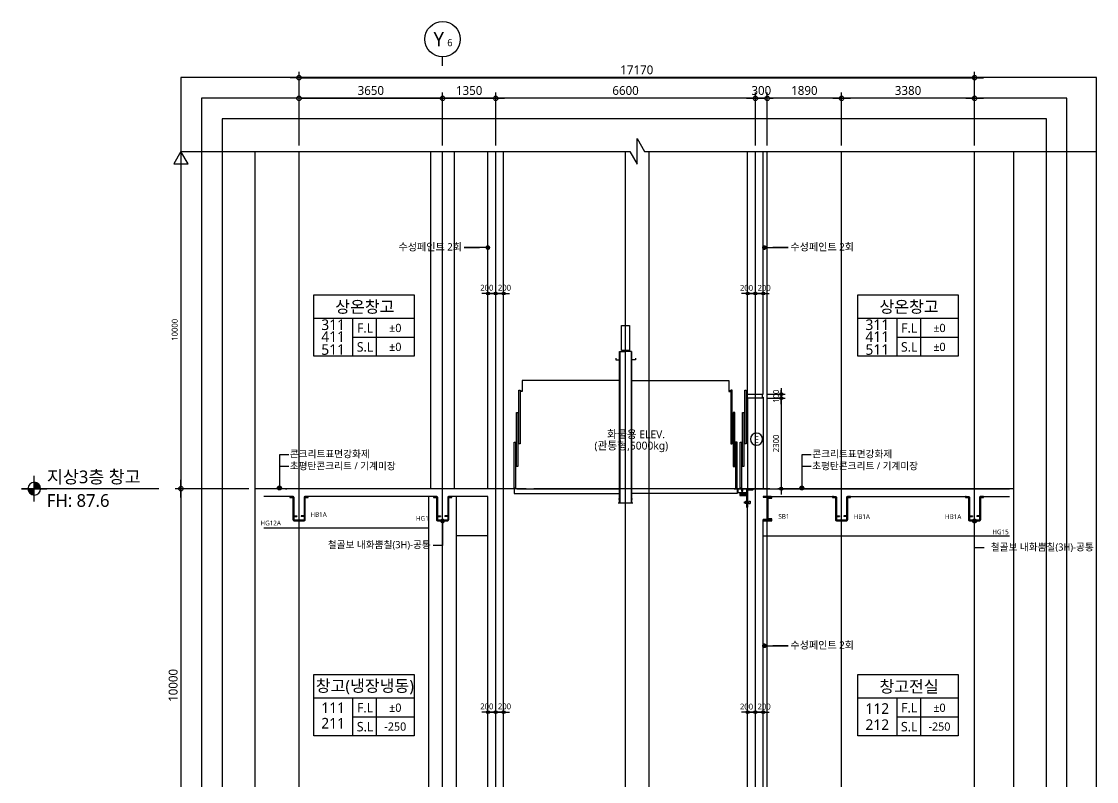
# Model space of a CAD drawing. Header units: millimetres. Extents: x -41190 to 206278, y 985 to 58902.
# Drawn here: x 135754 to 163078, y 39588 to 58902 of the extents above; entities that cross this region are included whole.
import ezdxf
from ezdxf.enums import TextEntityAlignment as Align

# ---------------------------------------------------------------- set-up
doc = ezdxf.new("R2010")
doc.units = ezdxf.units.MM
doc.header["$LTSCALE"] = 100
doc.header["$MEASUREMENT"] = 0
doc.header["$PDSIZE"] = -10
doc.linetypes.add('CEN', pattern=[62, 60, -1, 0, -1])
doc.layers.get('0').update_dxf_attribs({"linetype": 'CONTINUOUS'})
doc.layers.get('Defpoints').update_dxf_attribs({"color": 171, "linetype": 'CONTINUOUS'})
for name, color, linetype in [('4', 4, 'CONTINUOUS'), ('CEN(ST)', 1, 'CEN'), ('CON', 2, 'CONTINUOUS'), ('ELE-6', 8, 'CONTINUOUS'), ('ELE9', 9, 'CONTINUOUS'), ('FIN', 8, 'CONTINUOUS'), ('HF', 3, 'CONTINUOUS'), ('LED', 7, 'CONTINUOUS'), ('NDIM', 7, 'CONTINUOUS'), ('stair-hand', 252, 'CONTINUOUS'), ('STEEL', 5, 'CONTINUOUS'), ('SYM', 7, 'CONTINUOUS'), ('SYM(AXIS)', 7, 'CONTINUOUS'), ('TEXT(AXIS)', 2, 'CONTINUOUS'), ('TEXT(MIN)', 7, 'CONTINUOUS'), ('TEXT(NOTE小)', 1, 'CONTINUOUS'), ('TEXT(노트)', 7, 'CONTINUOUS'), ('TEXT(실명)', 3, 'CONTINUOUS'), ('TEXT-기입', 6, 'CONTINUOUS'), ('TITLE', 7, 'CONTINUOUS'), ('석재마감', 31, 'CONTINUOUS')]:
    doc.layers.add(name, color=color, linetype=linetype)
doc.styles.add('CGS', font='cgse', dxfattribs={"bigfont": 'cgs'})
doc.styles.add('나눔바른고딕', font='NanumBarunGothic.ttf')
doc.dimstyles.new('NDIM 1200', dxfattribs={"dimscale": 75, "dimtxt": 3, "dimasz": 1, "dimexe": 2, "dimexo": 2, "dimgap": 1, "dimtad": 1, "dimdec": 0, "dimdsep": 46, "dimtxsty": 'CGS', "dimblk": 'DOT0', "dimcen": 1, "dimdle": 8, "dimclrd": 256, "dimclre": 256, "dimclrt": 256, "dimadec": 0, "dimazin": 0, "dimtfac": 1, "dimtdec": 0, "dimtix": 1, "dimtmove": 2, "dimatfit": 3, "dimldrblk": 'DOT0', "dimfxl": 1, "dimtolj": 1, "dimtzin": 0, "dimlwd": -1, "dimlwe": -1, "dimarcsym": 0})

# ---------------------------------------------------------------- blocks, each defined once
blk = doc.blocks.new('A$C19853FC8')
at = {"layer": 'SYM'}
for p, q in [((1800, 0), (1800, 3600)), ((3600, 1800), (0, 1800))]:
    blk.add_line(p, q, dxfattribs=at)
blk.add_circle((1800, 1800), 900, dxfattribs=at)
for points in [[(900, 1800), (1800, 2700), (914, 1959), (1643, 2686)], [(914, 1959), (1643, 2686), (954, 2112), (1492, 2646)], [(954, 2112), (1492, 2646), (1025, 2260), (1346, 2576)], [(1025, 2260), (1346, 2576), (1109, 2378), (1222, 2491)], [(1800, 900), (2700, 1800), (1959, 914), (2686, 1643)], [(1959, 914), (2686, 1643), (2112, 954), (2646, 1492)], [(2112, 954), (2646, 1492), (2260, 1025), (2576, 1346)], [(2260, 1025), (2576, 1346), (2378, 1109), (2491, 1222)]]:
    blk.add_solid(points, dxfattribs=at)
at = {"layer": 'SYM', "linetype": 'Continuous'}
for points in [[(1800, 2700), (1800, 1800), (900, 1800)], [(2700, 1800), (1800, 900), (1800, 1800)]]:
    blk.add_solid(points, dxfattribs=at)
blk = doc.blocks.new('DOT0')
blk.add_line((-3, 0), (3, 0))
at = {"color": 6}
blk.add_circle((0, 0), 0.75, dxfattribs=at)
blk = doc.blocks.new('*D180')
at = {"layer": 'Defpoints', "color": 0, "ltscale": 0.4, "transparency": 16777216}
for p in [(141681, 47030), (139806, 37030), (141681, 37030)]:
    blk.add_point(p, dxfattribs=at)
at = {"layer": 'NDIM', "ltscale": 0.4, "transparency": 16777216}
for p, q in [((141531, 47030), (139656, 47030)), ((139806, 46955), (139806, 37105)), ((141531, 37030), (139656, 37030))]:
    blk.add_line(p, q, dxfattribs=at)
at = {"layer": 'NDIM', "ltscale": 0.4, "transparency": 16777216, "xscale": 75, "yscale": 75, "zscale": 75}
for p, rotation in [((139806, 47030), 90), ((139806, 37030), 270)]:
    blk.add_blockref('DOT0', p, dxfattribs=dict(at, rotation=rotation))
at = {"layer": 'NDIM', "ltscale": 0.4, "transparency": 16777216, "insert": (139609, 42030), "char_height": 225, "attachment_point": 5, "rotation": 90, "style": '나눔바른고딕'}
blk.add_mtext('\\A1;10000', dxfattribs=at)
blk = doc.blocks.new('*U14')
at = {"layer": 'Defpoints'}
blk.add_point((0, 0), dxfattribs=at)
at = {"layer": 'HF'}
for p, q in [((-209, 0), (-147, 0)), ((-209, 0), (-209, -6)), ((209, 0), (147, 0)), ((209, 0), (209, -6)), ((-209, -6), (-147, -6)), ((-135, -18), (-135, -482)), ((-129, -18), (-129, -482)), ((129, -18), (129, -482)), ((135, -18), (135, -482)), ((209, -6), (147, -6)), ((-135, -518), (-135, -582)), ((-129, -518), (-129, -582)), ((-117, -494), (-55, -494)), ((-117, -500), (-55, -500)), ((-117, -506), (-55, -506)), ((-55, -494), (-55, -500)), ((-55, -500), (-55, -506)), ((117, -494), (55, -494)), ((55, -494), (55, -500)), ((117, -500), (55, -500)), ((55, -500), (55, -506)), ((117, -506), (55, -506)), ((129, -518), (129, -582)), ((135, -518), (135, -582)), ((-117, -594), (117, -594)), ((-117, -600), (117, -600))]:
    blk.add_line(p, q, dxfattribs=at)
for centre, radius, start, end in [((-147, -18), 18, 360, 450), ((147, -18), 18, 90, 180), ((-147, -18), 12, 0, 90), ((147, -18), 12, 90, 180), ((-117, -482), 18, 180, 270), ((-117, -518), 18, 90, 180), ((-117, -482), 12, 180, 270), ((-117, -518), 12, 90, 180), ((117, -482), 12, 270, 360), ((117, -482), 18, 270, 360), ((117, -518), 18, 0, 90), ((117, -518), 12, 0, 90), ((-117, -582), 18, 180, 270), ((-117, -582), 12, 180, 270), ((117, -582), 12, 270, 360), ((117, -582), 18, 270, 360)]:
    blk.add_arc(centre, radius, start, end, dxfattribs=at)
blk = doc.blocks.new('A$C51E23882')
at = {"layer": 'TITLE'}
blk.add_lwpolyline([(8500, 0), (0, 0), (0, 5200), (8500, 5200)], close=True, dxfattribs=at)
for points in [[(8500, 3200), (0, 3200)], [(3300, 3200), (3300, 0)], [(5300, 3200), (5300, 0)], [(3300, 1600), (8500, 1600)]]:
    blk.add_lwpolyline(points, dxfattribs=at)
at = {"layer": 'TITLE', "style": '나눔바른고딕'}
for s, p in [('F.L', (4352, 2378)), ('S.L', (4352, 778))]:
    blk.add_text(s, height=800, dxfattribs=at).set_placement(p, align=Align.MIDDLE)
blk = doc.blocks.new('FG')
at = {"layer": '4'}
for p, q in [((514320, -225109), (514320, -225089)), ((514320, -225089), (514339, -225089)), ((514347, -225109), (514320, -225109)), ((514461, -225100), (514330, -225100)), ((514330, -225100), (514330, -225104)), ((514330, -225104), (514347, -225104)), ((514339, -225089), (514341, -225093)), ((514341, -225093), (514350, -225093)), ((514347, -225104), (514347, -225109)), ((514350, -225093), (514351, -225089)), ((514351, -225089), (514359, -225089)), ((514359, -225089), (514361, -225093)), ((514361, -225093), (514370, -225093)), ((514370, -225093), (514371, -225089)), ((514371, -225089), (514379, -225089)), ((514379, -225089), (514381, -225093)), ((514381, -225093), (514390, -225093)), ((514390, -225093), (514391, -225089)), ((514391, -225089), (514400, -225089)), ((514400, -225089), (514402, -225093)), ((514402, -225093), (514410, -225093)), ((514410, -225093), (514412, -225089)), ((514412, -225089), (514421, -225089)), ((514421, -225089), (514423, -225093)), ((514423, -225093), (514432, -225093)), ((514432, -225093), (514434, -225089)), ((514434, -225089), (514441, -225089)), ((514441, -225089), (514443, -225093)), ((514443, -225093), (514451, -225093)), ((514449, -225109), (514449, -225104)), ((514449, -225104), (514461, -225104)), ((514470, -225109), (514449, -225109)), ((514451, -225093), (514453, -225089)), ((514453, -225089), (514470, -225089)), ((514461, -225104), (514461, -225100)), ((514470, -225089), (514470, -225109))]:
    blk.add_line(p, q, dxfattribs=at)
blk = doc.blocks.new('*D206')
at = {"layer": 'Defpoints', "color": 0, "ltscale": 0.4, "transparency": 16777216}
for p in [(154608, 49330), (154613, 47030), (155065, 47030)]:
    blk.add_point(p, dxfattribs=at)
at = {"layer": 'NDIM', "ltscale": 0.4, "transparency": 16777216}
for p, q in [((154708, 49330), (155165, 49330)), ((155065, 49280), (155065, 47080)), ((154713, 47030), (155165, 47030))]:
    blk.add_line(p, q, dxfattribs=at)
at = {"layer": 'NDIM', "ltscale": 0.4, "transparency": 16777216, "xscale": 50, "yscale": 50, "zscale": 50}
for p, rotation in [((155065, 49330), 90), ((155065, 47030), 270)]:
    blk.add_blockref('DOT0', p, dxfattribs=dict(at, rotation=rotation))
at = {"layer": 'NDIM', "ltscale": 0.4, "transparency": 16777216, "insert": (154933, 48180), "char_height": 150, "attachment_point": 5, "rotation": 90, "style": '나눔바른고딕'}
blk.add_mtext('\\A1;2300', dxfattribs=at)
blk = doc.blocks.new('*D207')
at = {"layer": 'Defpoints', "color": 0, "ltscale": 0.4, "transparency": 16777216}
for p in [(154608, 49330), (154609, 49430), (155065, 49430)]:
    blk.add_point(p, dxfattribs=at)
at = {"layer": 'NDIM', "ltscale": 0.4, "transparency": 16777216}
for p, q in [((155065, 49480), (155065, 49530)), ((154708, 49330), (155165, 49330)), ((154709, 49430), (155165, 49430)), ((155065, 49330), (155065, 49430)), ((155065, 49280), (155065, 49230))]:
    blk.add_line(p, q, dxfattribs=at)
at = {"layer": 'NDIM', "ltscale": 0.4, "transparency": 16777216, "xscale": 50, "yscale": 50, "zscale": 50}
for p, rotation in [((155065, 49430), 270), ((155065, 49330), 90)]:
    blk.add_blockref('DOT0', p, dxfattribs=dict(at, rotation=rotation))
at = {"layer": 'NDIM', "ltscale": 0.4, "transparency": 16777216, "insert": (154934, 49380), "char_height": 150, "attachment_point": 5, "rotation": 90, "style": '나눔바른고딕'}
blk.add_mtext('\\A1;100', dxfattribs=at)
blk = doc.blocks.new('*D198')
at = {"layer": 'Defpoints', "color": 0, "ltscale": 0.4, "transparency": 16777216}
for p in [(147608, 41350), (147608, 41009), (147808, 41009)]:
    blk.add_point(p, dxfattribs=at)
at = {"layer": 'NDIM', "ltscale": 0.4, "transparency": 16777216}
for p, q in [((147608, 41109), (147608, 41450)), ((147758, 41350), (147658, 41350)), ((147808, 41109), (147808, 41450))]:
    blk.add_line(p, q, dxfattribs=at)
at = {"layer": 'NDIM', "ltscale": 0.4, "transparency": 16777216, "xscale": 50, "yscale": 50, "zscale": 50, "rotation": 180}
blk.add_blockref('DOT0', (147608, 41350), dxfattribs=at)
at = {"layer": 'NDIM', "ltscale": 0.4, "transparency": 16777216, "xscale": 50, "yscale": 50, "zscale": 50}
blk.add_blockref('DOT0', (147808, 41350), dxfattribs=at)
at = {"layer": 'NDIM', "ltscale": 0.4, "transparency": 16777216, "insert": (147582, 41495), "char_height": 150, "attachment_point": 5, "style": '나눔바른고딕'}
blk.add_mtext('\\A1;200', dxfattribs=at)
blk = doc.blocks.new('*D199')
at = {"layer": 'Defpoints', "color": 0, "ltscale": 0.4, "transparency": 16777216}
for p in [(148008, 41350), (147808, 41009), (148008, 41009)]:
    blk.add_point(p, dxfattribs=at)
at = {"layer": 'NDIM', "ltscale": 0.4, "transparency": 16777216}
for p, q in [((147808, 41109), (147808, 41450)), ((147858, 41350), (147958, 41350)), ((148008, 41109), (148008, 41450))]:
    blk.add_line(p, q, dxfattribs=at)
at = {"layer": 'NDIM', "ltscale": 0.4, "transparency": 16777216, "xscale": 50, "yscale": 50, "zscale": 50, "rotation": 180}
blk.add_blockref('DOT0', (147808, 41350), dxfattribs=at)
at = {"layer": 'NDIM', "ltscale": 0.4, "transparency": 16777216, "xscale": 50, "yscale": 50, "zscale": 50}
blk.add_blockref('DOT0', (148008, 41350), dxfattribs=at)
at = {"layer": 'NDIM', "ltscale": 0.4, "transparency": 16777216, "insert": (148030, 41495), "char_height": 150, "attachment_point": 5, "style": '나눔바른고딕'}
blk.add_mtext('\\A1;200', dxfattribs=at)
blk = doc.blocks.new('*D200')
at = {"layer": 'Defpoints', "color": 0, "ltscale": 0.4, "transparency": 16777216}
for p in [(154208, 41350), (154208, 41009), (154408, 41009)]:
    blk.add_point(p, dxfattribs=at)
at = {"layer": 'NDIM', "ltscale": 0.4, "transparency": 16777216}
for p, q in [((154208, 41109), (154208, 41450)), ((154358, 41350), (154258, 41350)), ((154408, 41109), (154408, 41450))]:
    blk.add_line(p, q, dxfattribs=at)
at = {"layer": 'NDIM', "ltscale": 0.4, "transparency": 16777216, "xscale": 50, "yscale": 50, "zscale": 50, "rotation": 180}
blk.add_blockref('DOT0', (154208, 41350), dxfattribs=at)
at = {"layer": 'NDIM', "ltscale": 0.4, "transparency": 16777216, "xscale": 50, "yscale": 50, "zscale": 50}
blk.add_blockref('DOT0', (154408, 41350), dxfattribs=at)
at = {"layer": 'NDIM', "ltscale": 0.4, "transparency": 16777216, "insert": (154182, 41492), "char_height": 150, "attachment_point": 5, "style": '나눔바른고딕'}
blk.add_mtext('\\A1;200', dxfattribs=at)
blk = doc.blocks.new('*D201')
at = {"layer": 'Defpoints', "color": 0, "ltscale": 0.4, "transparency": 16777216}
for p in [(154608, 41350), (154408, 41009), (154608, 41009)]:
    blk.add_point(p, dxfattribs=at)
at = {"layer": 'NDIM', "ltscale": 0.4, "transparency": 16777216}
for p, q in [((154408, 41109), (154408, 41450)), ((154458, 41350), (154558, 41350)), ((154608, 41109), (154608, 41450))]:
    blk.add_line(p, q, dxfattribs=at)
at = {"layer": 'NDIM', "ltscale": 0.4, "transparency": 16777216, "xscale": 50, "yscale": 50, "zscale": 50, "rotation": 180}
blk.add_blockref('DOT0', (154408, 41350), dxfattribs=at)
at = {"layer": 'NDIM', "ltscale": 0.4, "transparency": 16777216, "xscale": 50, "yscale": 50, "zscale": 50}
blk.add_blockref('DOT0', (154608, 41350), dxfattribs=at)
at = {"layer": 'NDIM', "ltscale": 0.4, "transparency": 16777216, "insert": (154630, 41492), "char_height": 150, "attachment_point": 5, "style": '나눔바른고딕'}
blk.add_mtext('\\A1;200', dxfattribs=at)
blk = doc.blocks.new('*D202')
at = {"layer": 'Defpoints', "color": 0, "ltscale": 0.4, "transparency": 16777216}
for p in [(147608, 51991), (147608, 51649), (147808, 51649)]:
    blk.add_point(p, dxfattribs=at)
at = {"layer": 'NDIM', "ltscale": 0.4, "transparency": 16777216}
for p, q in [((147608, 51749), (147608, 52091)), ((147758, 51991), (147658, 51991)), ((147808, 51749), (147808, 52091))]:
    blk.add_line(p, q, dxfattribs=at)
at = {"layer": 'NDIM', "ltscale": 0.4, "transparency": 16777216, "xscale": 50, "yscale": 50, "zscale": 50, "rotation": 180}
blk.add_blockref('DOT0', (147608, 51991), dxfattribs=at)
at = {"layer": 'NDIM', "ltscale": 0.4, "transparency": 16777216, "xscale": 50, "yscale": 50, "zscale": 50}
blk.add_blockref('DOT0', (147808, 51991), dxfattribs=at)
at = {"layer": 'NDIM', "ltscale": 0.4, "transparency": 16777216, "insert": (147582, 52135), "char_height": 150, "attachment_point": 5, "style": '나눔바른고딕'}
blk.add_mtext('\\A1;200', dxfattribs=at)
blk = doc.blocks.new('*D203')
at = {"layer": 'Defpoints', "color": 0, "ltscale": 0.4, "transparency": 16777216}
for p in [(148008, 51991), (147808, 51649), (148008, 51649)]:
    blk.add_point(p, dxfattribs=at)
at = {"layer": 'NDIM', "ltscale": 0.4, "transparency": 16777216}
for p, q in [((147808, 51749), (147808, 52091)), ((147858, 51991), (147958, 51991)), ((148008, 51749), (148008, 52091))]:
    blk.add_line(p, q, dxfattribs=at)
at = {"layer": 'NDIM', "ltscale": 0.4, "transparency": 16777216, "xscale": 50, "yscale": 50, "zscale": 50, "rotation": 180}
blk.add_blockref('DOT0', (147808, 51991), dxfattribs=at)
at = {"layer": 'NDIM', "ltscale": 0.4, "transparency": 16777216, "xscale": 50, "yscale": 50, "zscale": 50}
blk.add_blockref('DOT0', (148008, 51991), dxfattribs=at)
at = {"layer": 'NDIM', "ltscale": 0.4, "transparency": 16777216, "insert": (148030, 52135), "char_height": 150, "attachment_point": 5, "style": '나눔바른고딕'}
blk.add_mtext('\\A1;200', dxfattribs=at)
blk = doc.blocks.new('*D204')
at = {"layer": 'Defpoints', "color": 0, "ltscale": 0.4, "transparency": 16777216}
for p in [(154208, 51991), (154208, 51649), (154408, 51649)]:
    blk.add_point(p, dxfattribs=at)
at = {"layer": 'NDIM', "ltscale": 0.4, "transparency": 16777216}
for p, q in [((154208, 51749), (154208, 52091)), ((154358, 51991), (154258, 51991)), ((154408, 51749), (154408, 52091))]:
    blk.add_line(p, q, dxfattribs=at)
at = {"layer": 'NDIM', "ltscale": 0.4, "transparency": 16777216, "xscale": 50, "yscale": 50, "zscale": 50, "rotation": 180}
blk.add_blockref('DOT0', (154208, 51991), dxfattribs=at)
at = {"layer": 'NDIM', "ltscale": 0.4, "transparency": 16777216, "xscale": 50, "yscale": 50, "zscale": 50}
blk.add_blockref('DOT0', (154408, 51991), dxfattribs=at)
at = {"layer": 'NDIM', "ltscale": 0.4, "transparency": 16777216, "insert": (154182, 52132), "char_height": 150, "attachment_point": 5, "style": '나눔바른고딕'}
blk.add_mtext('\\A1;200', dxfattribs=at)
blk = doc.blocks.new('*D205')
at = {"layer": 'Defpoints', "color": 0, "ltscale": 0.4, "transparency": 16777216}
for p in [(154608, 51991), (154408, 51649), (154608, 51649)]:
    blk.add_point(p, dxfattribs=at)
at = {"layer": 'NDIM', "ltscale": 0.4, "transparency": 16777216}
for p, q in [((154408, 51749), (154408, 52091)), ((154458, 51991), (154558, 51991)), ((154608, 51749), (154608, 52091))]:
    blk.add_line(p, q, dxfattribs=at)
at = {"layer": 'NDIM', "ltscale": 0.4, "transparency": 16777216, "xscale": 50, "yscale": 50, "zscale": 50, "rotation": 180}
blk.add_blockref('DOT0', (154408, 51991), dxfattribs=at)
at = {"layer": 'NDIM', "ltscale": 0.4, "transparency": 16777216, "xscale": 50, "yscale": 50, "zscale": 50}
blk.add_blockref('DOT0', (154608, 51991), dxfattribs=at)
at = {"layer": 'NDIM', "ltscale": 0.4, "transparency": 16777216, "insert": (154630, 52132), "char_height": 150, "attachment_point": 5, "style": '나눔바른고딕'}
blk.add_mtext('\\A1;200', dxfattribs=at)
blk = doc.blocks.new('*D243')
at = {"layer": 'Defpoints', "color": 0, "ltscale": 0.4, "transparency": 16777216}
for p in [(147808, 56950), (147808, 55600), (154408, 55600)]:
    blk.add_point(p, dxfattribs=at)
at = {"layer": 'NDIM', "ltscale": 0.4, "transparency": 16777216}
for p, q in [((147808, 55750), (147808, 57100)), ((154333, 56950), (147883, 56950)), ((154408, 55750), (154408, 57100))]:
    blk.add_line(p, q, dxfattribs=at)
at = {"layer": 'NDIM', "ltscale": 0.4, "transparency": 16777216, "xscale": 75, "yscale": 75, "zscale": 75, "rotation": 180}
blk.add_blockref('DOT0', (147808, 56950), dxfattribs=at)
at = {"layer": 'NDIM', "ltscale": 0.4, "transparency": 16777216, "xscale": 75, "yscale": 75, "zscale": 75}
blk.add_blockref('DOT0', (154408, 56950), dxfattribs=at)
at = {"layer": 'NDIM', "ltscale": 0.4, "transparency": 16777216, "insert": (151108, 57148), "char_height": 225, "attachment_point": 5, "style": '나눔바른고딕'}
blk.add_mtext('\\A1;6600', dxfattribs=at)
blk = doc.blocks.new('*D244')
at = {"layer": 'Defpoints', "color": 0, "ltscale": 0.4, "transparency": 16777216}
for p in [(154408, 56950), (154408, 55600), (154708, 55600)]:
    blk.add_point(p, dxfattribs=at)
at = {"layer": 'NDIM', "ltscale": 0.4, "transparency": 16777216}
for p, q in [((154333, 56950), (154258, 56950)), ((154408, 55750), (154408, 57100)), ((154708, 56950), (154408, 56950)), ((154708, 55750), (154708, 57100)), ((154783, 56950), (154858, 56950))]:
    blk.add_line(p, q, dxfattribs=at)
at = {"layer": 'NDIM', "ltscale": 0.4, "transparency": 16777216, "xscale": 75, "yscale": 75, "zscale": 75}
blk.add_blockref('DOT0', (154408, 56950), dxfattribs=at)
at = {"layer": 'NDIM', "ltscale": 0.4, "transparency": 16777216, "xscale": 75, "yscale": 75, "zscale": 75, "rotation": 180}
blk.add_blockref('DOT0', (154708, 56950), dxfattribs=at)
at = {"layer": 'NDIM', "ltscale": 0.4, "transparency": 16777216, "insert": (154558, 57148), "char_height": 225, "attachment_point": 5, "style": '나눔바른고딕'}
blk.add_mtext('\\A1;300', dxfattribs=at)
blk = doc.blocks.new('*D245')
at = {"layer": 'Defpoints', "color": 0, "ltscale": 0.4, "transparency": 16777216}
for p in [(147808, 56950), (146458, 55600), (147808, 55600)]:
    blk.add_point(p, dxfattribs=at)
at = {"layer": 'NDIM', "ltscale": 0.4, "transparency": 16777216}
for p, q in [((146458, 55750), (146458, 57100)), ((146533, 56950), (147733, 56950)), ((147808, 55750), (147808, 57100))]:
    blk.add_line(p, q, dxfattribs=at)
at = {"layer": 'NDIM', "ltscale": 0.4, "transparency": 16777216, "xscale": 75, "yscale": 75, "zscale": 75, "rotation": 180}
blk.add_blockref('DOT0', (146458, 56950), dxfattribs=at)
at = {"layer": 'NDIM', "ltscale": 0.4, "transparency": 16777216, "xscale": 75, "yscale": 75, "zscale": 75}
blk.add_blockref('DOT0', (147808, 56950), dxfattribs=at)
at = {"layer": 'NDIM', "ltscale": 0.4, "transparency": 16777216, "insert": (147133, 57148), "char_height": 225, "attachment_point": 5, "style": '나눔바른고딕'}
blk.add_mtext('\\A1;1350', dxfattribs=at)
blk = doc.blocks.new('A$C2F20087E')
at = {"layer": 'SYM(AXIS)'}
blk.add_line((600, 0), (600, 300), dxfattribs=at)
blk.add_circle((600, 900), 600, dxfattribs=at)
blk = doc.blocks.new('*D246')
at = {"layer": 'Defpoints', "color": 0, "ltscale": 0.4, "transparency": 16777216}
for p in [(159978, 57475), (142808, 55600), (159978, 55600)]:
    blk.add_point(p, dxfattribs=at)
at = {"layer": 'NDIM', "ltscale": 0.4, "transparency": 16777216}
for p, q in [((142808, 55750), (142808, 57625)), ((142883, 57475), (159903, 57475)), ((159978, 55750), (159978, 57625))]:
    blk.add_line(p, q, dxfattribs=at)
at = {"layer": 'NDIM', "ltscale": 0.4, "transparency": 16777216, "xscale": 75, "yscale": 75, "zscale": 75, "rotation": 180}
blk.add_blockref('DOT0', (142808, 57475), dxfattribs=at)
at = {"layer": 'NDIM', "ltscale": 0.4, "transparency": 16777216, "xscale": 75, "yscale": 75, "zscale": 75}
blk.add_blockref('DOT0', (159978, 57475), dxfattribs=at)
at = {"layer": 'NDIM', "ltscale": 0.4, "transparency": 16777216, "insert": (151393, 57673), "char_height": 225, "attachment_point": 5, "style": '나눔바른고딕'}
blk.add_mtext('\\A1;17170', dxfattribs=at)
blk = doc.blocks.new('*D247')
at = {"layer": 'Defpoints', "color": 0, "ltscale": 0.4, "transparency": 16777216}
for p in [(146458, 56950), (142808, 55600), (146458, 55600)]:
    blk.add_point(p, dxfattribs=at)
at = {"layer": 'NDIM', "ltscale": 0.4, "transparency": 16777216}
for p, q in [((142808, 55750), (142808, 57100)), ((142883, 56950), (146383, 56950)), ((146458, 55750), (146458, 57100))]:
    blk.add_line(p, q, dxfattribs=at)
at = {"layer": 'NDIM', "ltscale": 0.4, "transparency": 16777216, "xscale": 75, "yscale": 75, "zscale": 75, "rotation": 180}
blk.add_blockref('DOT0', (142808, 56950), dxfattribs=at)
at = {"layer": 'NDIM', "ltscale": 0.4, "transparency": 16777216, "xscale": 75, "yscale": 75, "zscale": 75}
blk.add_blockref('DOT0', (146458, 56950), dxfattribs=at)
at = {"layer": 'NDIM', "ltscale": 0.4, "transparency": 16777216, "insert": (144633, 57148), "char_height": 225, "attachment_point": 5, "style": '나눔바른고딕'}
blk.add_mtext('\\A1;3650', dxfattribs=at)
blk = doc.blocks.new('*D248')
at = {"layer": 'Defpoints', "color": 0, "ltscale": 0.4, "transparency": 16777216}
for p in [(154708, 56950), (154708, 55600), (156598, 55600)]:
    blk.add_point(p, dxfattribs=at)
at = {"layer": 'NDIM', "ltscale": 0.4, "transparency": 16777216}
for p, q in [((154708, 55750), (154708, 57100)), ((156523, 56950), (154783, 56950)), ((156598, 55750), (156598, 57100))]:
    blk.add_line(p, q, dxfattribs=at)
at = {"layer": 'NDIM', "ltscale": 0.4, "transparency": 16777216, "xscale": 75, "yscale": 75, "zscale": 75, "rotation": 180}
blk.add_blockref('DOT0', (154708, 56950), dxfattribs=at)
at = {"layer": 'NDIM', "ltscale": 0.4, "transparency": 16777216, "xscale": 75, "yscale": 75, "zscale": 75}
blk.add_blockref('DOT0', (156598, 56950), dxfattribs=at)
at = {"layer": 'NDIM', "ltscale": 0.4, "transparency": 16777216, "insert": (155653, 57148), "char_height": 225, "attachment_point": 5, "style": '나눔바른고딕'}
blk.add_mtext('\\A1;1890', dxfattribs=at)
blk = doc.blocks.new('*D249')
at = {"layer": 'Defpoints', "color": 0, "ltscale": 0.4, "transparency": 16777216}
for p in [(156598, 56950), (156598, 55600), (159978, 55600)]:
    blk.add_point(p, dxfattribs=at)
at = {"layer": 'NDIM', "ltscale": 0.4, "transparency": 16777216}
for p, q in [((156598, 55750), (156598, 57100)), ((159903, 56950), (156673, 56950)), ((159978, 55750), (159978, 57100))]:
    blk.add_line(p, q, dxfattribs=at)
at = {"layer": 'NDIM', "ltscale": 0.4, "transparency": 16777216, "xscale": 75, "yscale": 75, "zscale": 75, "rotation": 180}
blk.add_blockref('DOT0', (156598, 56950), dxfattribs=at)
at = {"layer": 'NDIM', "ltscale": 0.4, "transparency": 16777216, "xscale": 75, "yscale": 75, "zscale": 75}
blk.add_blockref('DOT0', (159978, 56950), dxfattribs=at)
at = {"layer": 'NDIM', "ltscale": 0.4, "transparency": 16777216, "insert": (158288, 57148), "char_height": 225, "attachment_point": 5, "style": '나눔바른고딕'}
blk.add_mtext('\\A1;3380', dxfattribs=at)
blk = doc.blocks.new('E')
at = {"layer": 'TEXT(NOTE小)'}
blk.add_circle((287, -86), 155, dxfattribs=at)
at = {"layer": 'TEXT(NOTE小)', "style": '나눔바른고딕'}
blk.add_text('E', height=165, dxfattribs=at).set_placement((288, -79), align=Align.MIDDLE_CENTER)

msp = doc.modelspace()

# ---------------------------------------------------------------- hatches: boundary and pattern name
at = {"ltscale": 10000}
h = msp.add_hatch(color=256, dxfattribs=at)
h.dxf.hatch_style = 1
edge = h.paths.add_edge_path()
edge.add_arc((142309.8, 47047.1), 50, 0, 360)
h = msp.add_hatch(color=256, dxfattribs=at)
h.dxf.hatch_style = 1
edge = h.paths.add_edge_path()
edge.add_arc((155588.6, 47047.1), 50, 0, 360)
h = msp.add_hatch(color=256, dxfattribs=at)
h.dxf.hatch_style = 1
edge = h.paths.add_edge_path()
edge.add_arc((159978.3, 46208.6), 50, 360, 720, ccw=False)

# ---------------------------------------------------------------- linework, layer by layer
for p, q in [((150955, 46657.6), (150955, 50512.6)), ((150967.6, 46657.6), (150967.6, 50512.6)), ((151251, 50512.6), (151251, 46657.6)), ((151260.7, 50512.6), (151260.7, 46657.6)), ((154208.3, 49329.6), (154208.3, 47029.6)), ((148348.5, 47029.4), (150955, 47029.4)), ((153868.2, 47029.4), (151261.7, 47029.4)), ((150955, 46765.2), (150930.6, 46765.2)), ((151285.1, 46765.2), (151260.7, 46765.2)), ((154015.4, 46922.8), (154015.4, 46884.1)), ((154150.3, 46905.7), (154015.4, 46905.7)), ((154150.3, 46922.8), (154150.3, 46884.1)), ((154208.3, 46735.4), (154180.5, 46735.4)), ((154208.3, 46556.3), (154208.3, 46854.8)), ((151293.3, 46657.6), (150922.5, 46657.6)), ((154228.6, 46690.6), (154129.2, 46690.6)), ((154228.6, 46670.1), (154129.2, 46670.1)), ((154133.6, 46695), (154133.6, 46665.7)), ((154151.2, 46701), (154151.2, 46659.7)), ((154153.4, 46707.9), (154172.8, 46707.9)), ((154172.8, 46694.1), (154153.4, 46694.1)), ((154153.4, 46666.6), (154172.8, 46666.6)), ((154172.8, 46652.8), (154153.4, 46652.8)), ((154172.8, 46707.9), (154176.8, 46712.5)), ((154176.8, 46648.2), (154172.8, 46652.8)), ((154173.2, 46652.4), (154173.2, 46708.3)), ((154175, 46709.7), (154175, 46695)), ((154208.3, 46625.3), (154180.5, 46625.3)), ((154208.3, 46579.8), (154208.3, 46556.3)), ((154228.6, 46695), (154228.6, 46665.7))]:
    msp.add_line(p, q)
for points in [[(139986.5, 55287.9), (139806.1, 55600.4), (139625.7, 55287.9)], [(151211, 51179.7), (151211, 50544.7), (151005.7, 50544.7), (151005.7, 51179.7)], [(148432.7, 49534.1), (148432.7, 48168.2), (148396.1, 48168.2), (148396.1, 49534.1)], [(153783.9, 49534.1), (153783.9, 48168.2), (153820.5, 48168.2), (153820.5, 49534.1)], [(154177.3, 49534.1), (154177.3, 48168.2), (154140.6, 48168.2), (154140.6, 49534.1)], [(148371.6, 48962.4), (148371.6, 47596.5), (148335, 47596.5), (148335, 48962.4)], [(153845.1, 48962.4), (153845.1, 47596.5), (153881.7, 47596.5), (153881.7, 48962.4)], [(154116.1, 48962.4), (154116.1, 47596.5), (154079.5, 47596.5), (154079.5, 48962.4)], [(148310.6, 48208.2), (148310.6, 47039.8), (148274, 47039.8), (148274, 48208.2)], [(153906.1, 48208.2), (153906.1, 47039.8), (153942.7, 47039.8), (153942.7, 48208.2)], [(154055.1, 48208.2), (154055.1, 47039.8), (154018.5, 47039.8), (154018.5, 48208.2)], [(154180.5, 46648.2), (154176.8, 46648.2), (154176.8, 46712.5), (154180.5, 46712.5)]]:
    msp.add_lwpolyline(points, close=True)
for points in [[(150857.1, 50348.1), (150857.1, 50303.3), (150955, 50303.3), (150955, 50512.6), (151107.9, 50512.6)], [(151358.7, 50348.1), (151358.7, 50303.3), (151260.7, 50303.3), (151260.7, 50512.6), (151107.9, 50512.6)], [(150955, 49781.1), (148484, 49781.1), (148484, 49502.1), (148445, 49502.1), (148445, 49534.1)], [(151261.7, 49781.1), (153732.6, 49781.1), (153732.6, 49502.1), (153771.7, 49502.1), (153771.7, 49534.1)], [(148348.5, 47029.4), (148275.3, 47029.4), (148275.3, 46907.4), (150955, 46907.4)], [(153868.2, 47029.4), (153941.4, 47029.4), (153941.4, 46907.4), (151261.7, 46907.4)], [(154191.3, 47029.6), (154191.3, 46922.8), (153969.7, 46922.8), (153969.7, 47029.6), (154059, 47029.6), (154059, 46966.9), (154086.8, 46966.9), (154086.8, 47029.6), (154208.3, 47029.6)], [(154179, 46884.1), (154015.4, 46884.1), (154015.4, 46854.4), (154165.8, 46854.4)], [(154180.5, 46839.8), (154180.5, 46556.3), (154208.3, 46556.3)], [(154228.6, 46665.7), (154133.6, 46665.7), (154129.2, 46670.1), (154129.2, 46690.6), (154133.6, 46695), (154228.6, 46695)], [(154228.6, 46695), (154245.4, 46708.2), (154271.4, 46708.2), (154271.4, 46652.5)], [(154228.6, 46665.7), (154245.4, 46652.5), (154271.4, 46652.5), (154271.4, 46652.5)]]:
    msp.add_lwpolyline(points)
for centre, radius, start, end in [((154165.8, 46839.8), 14.7, 0, 90), ((154179, 46854.8), 29.4, 0, 90), ((154163, 46701), 11.8, 144.42999, 215.57001), ((154195.2, 46680.4), 44, 161.77609, 198.22391), ((154163, 46659.7), 11.8, 144.42999, 215.57001), ((154196.8, 46680.4), 27.7, 150.15828, 209.84172), ((154184.8, 46701), 13.8, 150.15828, 209.84172), ((154184.8, 46659.7), 13.8, 150.15828, 209.84172)]:
    msp.add_arc(centre, radius, start, end)
at = {"layer": '4'}
msp.add_lwpolyline([(154341.3, 47002.6, -0.4142136), (154331.3, 46992.6), (154208.3, 46992.6), (154208.3, 46566.3, -0.4142136), (154198.3, 46556.3), (154191.3, 46556.3), (154191.3, 47009.6), (154341.3, 47009.6)], format="xyb", close=True, dxfattribs=at)
at = {"layer": 'CEN(ST)', "ltscale": 10000}
for p, q in [((142808.3, 10543.3), (142808.3, 55600.4)), ((146458.3, 10543.3), (146458.3, 55600.4)), ((147808.3, 10543.3), (147808.3, 55600.4)), ((154408.3, 10543.3), (154408.3, 55600.4)), ((154708.3, 10543.3), (154708.3, 55600.4)), ((156598.3, 10543.3), (156598.3, 55600.4)), ((159978.3, 10543.3), (159978.3, 55600.4))]:
    msp.add_line(p, q, dxfattribs=at)
at = {"layer": 'CEN(ST)'}
msp.add_line((160978, 47029.6), (141681.1, 47029.6), dxfattribs=at)
at = {"layer": 'CON', "ltscale": 0.1}
for p, q in [((147608.3, 47029.6), (147608.3, 55600.4)), ((148008.3, 23929.6), (148008.3, 55600.4)), ((154208.3, 49429.6), (154208.3, 55600.4)), ((154608.3, 49429.6), (154608.3, 55600.4)), ((154208.3, 49429.6), (154608.3, 49429.6)), ((147608.3, 47029.6), (141914.6, 47029.6)), ((154208.3, 39429.6), (154208.3, 47029.6)), ((154208.3, 47029.6), (160868.8, 47029.6)), ((142661.3, 46829.6), (141914.6, 46829.6)), ((146311.3, 46829.6), (142955.3, 46829.6)), ((147608.3, 46829.6), (146605.3, 46829.6)), ((147608.3, 36779.6), (147608.3, 46829.6)), ((154608.3, 46829.6), (156451.3, 46829.6)), ((156745.3, 46829.6), (159831.3, 46829.6)), ((160125.3, 46829.6), (160868.8, 46829.6)), ((154608.3, 39429.6), (154608.3, 46246.6))]:
    msp.add_line(p, q, dxfattribs=at)
at = {"layer": 'Defpoints', "ltscale": 1000}
for points in [[(139806.1, 10420.6), (163078, 10420.6), (163078, 57475.4), (139806.1, 57475.4)], [(140331.1, 10420.6), (162328, 10420.6), (162328, 56950.4), (140331.1, 56950.4)], [(140856.1, 10420.6), (161803, 10420.6), (161803, 56425.4), (140856.1, 56425.4)]]:
    msp.add_lwpolyline(points, close=True, dxfattribs=at)
msp.add_lwpolyline([(141681.1, 55600.4), (141681.1, 10420.6), (160978, 10420.6), (160978, 55600.4)], dxfattribs=at)
at = {"layer": 'ELE-6', "ltscale": 10000}
for p, q in [((146158.3, 47029.6), (146158.3, 55600.4)), ((146758.3, 47029.6), (146758.3, 55600.4)), ((146108.3, 37029.6), (146108.3, 46829.6)), ((146808.3, 37029.6), (146808.3, 46829.6)), ((146108.3, 46029.6), (141914.6, 46029.6)), ((147608.3, 45829.6), (146808.3, 45829.6)), ((154608.3, 45829.6), (160868.8, 45829.6))]:
    msp.add_line(p, q, dxfattribs=at)
at = {"layer": 'ELE9'}
for p, q in [((151108.3, 25569), (151108.3, 55600.4)), ((151705.7, 25568.5), (151705.7, 55600.4))]:
    msp.add_line(p, q, dxfattribs=at)
at = {"layer": 'FIN', "ltscale": 10000}
msp.add_line((154208.3, 46829.6), (154208.3, 47029.6), dxfattribs=at)
for points in [[(143017.3, 46829.6), (143017.3, 46823.6), (142955.3, 46823.6, 0.4142136), (142943.3, 46811.6), (142943.3, 46247.6, -0.4142136), (142925.3, 46229.6), (142691.3, 46229.6, -0.4142136), (142673.3, 46247.6), (142673.3, 46811.6, 0.4142136), (142661.3, 46823.6), (142599.3, 46823.6), (142599.3, 46829.6), (142578.3, 46829.6), (142578.3, 46802.6), (142652.3, 46802.6), (142652.3, 46247.6, 0.4142136), (142691.3, 46208.6), (142925.3, 46208.6, 0.4142136), (142964.3, 46247.6), (142964.3, 46802.6), (143038.3, 46802.6), (143038.3, 46829.6)], [(146667.3, 46829.6), (146667.3, 46823.6), (146605.3, 46823.6, 0.4142136), (146593.3, 46811.6), (146593.3, 46247.6, -0.4142136), (146575.3, 46229.6), (146341.3, 46229.6, -0.4142136), (146323.3, 46247.6), (146323.3, 46811.6, 0.4142136), (146311.3, 46823.6), (146249.3, 46823.6), (146249.3, 46829.6), (146228.3, 46829.6), (146228.3, 46802.6), (146302.3, 46802.6), (146302.3, 46247.6, 0.4142136), (146341.3, 46208.6), (146575.3, 46208.6, 0.4142136), (146614.3, 46247.6), (146614.3, 46802.6), (146688.3, 46802.6), (146688.3, 46829.6)], [(156807.3, 46829.6), (156807.3, 46823.6), (156745.3, 46823.6, 0.4142136), (156733.3, 46811.6), (156733.3, 46247.6, -0.4142136), (156715.3, 46229.6), (156481.3, 46229.6, -0.4142136), (156463.3, 46247.6), (156463.3, 46811.6, 0.4142136), (156451.3, 46823.6), (156389.3, 46823.6), (156389.3, 46829.6), (156368.3, 46829.6), (156368.3, 46802.6), (156442.3, 46802.6), (156442.3, 46247.6, 0.4142136), (156481.3, 46208.6), (156715.3, 46208.6, 0.4142136), (156754.3, 46247.6), (156754.3, 46802.6), (156828.3, 46802.6), (156828.3, 46829.6)], [(160187.3, 46829.6), (160187.3, 46823.6), (160125.3, 46823.6, 0.4142136), (160113.3, 46811.6), (160113.3, 46247.6, -0.4142136), (160095.3, 46229.6), (159861.3, 46229.6, -0.4142136), (159843.3, 46247.6), (159843.3, 46811.6, 0.4142136), (159831.3, 46823.6), (159769.3, 46823.6), (159769.3, 46829.6), (159748.3, 46829.6), (159748.3, 46802.6), (159822.3, 46802.6), (159822.3, 46247.6, 0.4142136), (159861.3, 46208.6), (160095.3, 46208.6, 0.4142136), (160134.3, 46247.6), (160134.3, 46802.6), (160208.3, 46802.6), (160208.3, 46829.6)]]:
    msp.add_lwpolyline(points, format="xyb", close=True, dxfattribs=at)
msp.add_lwpolyline([(154608.3, 46208.6), (154829.3, 46208.6), (154829.3, 46267.6), (154734.8, 46267.6), (154734.8, 46791.6), (154829.3, 46791.6), (154829.3, 46829.6)], dxfattribs=at)
at = {"layer": 'LED', "ltscale": 10000}
for p, q in [((142545.9, 47888.8), (142309.8, 47888.8)), ((142309.8, 47888.8), (142309.8, 47047.1)), ((155824.6, 47888.8), (155588.6, 47888.8)), ((155588.6, 47888.8), (155588.6, 47047.1)), ((142545.9, 47591.1), (142309.8, 47591.1)), ((155824.6, 47591.1), (155588.6, 47591.1)), ((159978.3, 45529.6), (159978.3, 46208.6)), ((160221.1, 45529.6), (159978.3, 45529.6))]:
    msp.add_line(p, q, dxfattribs=at)
for centre in [(142309.8, 47047.1), (155588.6, 47047.1), (159978.3, 46208.6)]:
    msp.add_circle(centre, 50, dxfattribs=at)
at = {"layer": 'NDIM', "ltscale": 0.4}
msp.add_line((139806.1, 55600.4), (139806.1, 47029.6), dxfattribs=at)
at = {"layer": 'stair-hand', "ltscale": 10000}
msp.add_line((154608.3, 49329.6), (154608.3, 47029.6), dxfattribs=at)
at = {"layer": 'STEEL', "color": 3, "linetype": 'ByBlock', "ltscale": 0.5}
for p, q in [((154608.3, 46812.6), (154702.8, 46812.6)), ((154702.8, 46812.6), (154702.8, 46246.6)), ((154713.8, 46246.6), (154713.8, 46812.6)), ((154713.8, 46812.6), (154808.3, 46812.6)), ((154702.8, 46246.6), (154608.3, 46246.6)), ((154808.3, 46246.6), (154713.8, 46246.6))]:
    msp.add_line(p, q, dxfattribs=at)
for points in [[(154808.3, 46812.6), (154808.3, 46829.6), (154608.3, 46829.6), (154608.3, 46812.6)], [(154608.3, 46246.6), (154608.3, 46229.6), (154808.3, 46229.6), (154808.3, 46246.6)]]:
    msp.add_lwpolyline(points, dxfattribs=at)
at = {"layer": 'SYM', "ltscale": 1000}
msp.add_line((139243.3, 47029.6), (135754.3, 47029.6), dxfattribs=at)
at = {"layer": 'SYM', "ltscale": 10000}
msp.add_lwpolyline([(139806.1, 55600.4), (151213.6, 55600.4), (151402.3, 55273.6), (151402.3, 55927.2), (151591, 55600.4), (163078, 55600.4)], dxfattribs=at)
at = {"layer": '석재마감', "ltscale": 10000, "elevation": 0}
msp.add_lwpolyline([(154578.3, 49429.6), (154578.3, 49359.6), (154608.3, 49359.6), (154608.3, 49329.6), (154208.3, 49329.6), (154208.3, 49429.6)], dxfattribs=at)

# ---------------------------------------------------------------- block references
for name, p, xscale, yscale, zscale in [('A$C2F20087E', (146008.3, 57777.4), 0.75, 0.75, 0.75), ('A$C51E23882', (143180.7, 50398.7), 0.3, 0.3, 0.3), ('A$C51E23882', (157011.7, 50398.7), 0.3, 0.3, 0.3), ('A$C51E23882', (143180.7, 40747.6), 0.3, 0.3, 0.3), ('A$C51E23882', (157011.7, 40747.6), 0.3, 0.3, 0.3)]:
    msp.add_blockref(name, p, dxfattribs=dict(xscale=xscale, yscale=yscale, zscale=zscale))
at = {"ltscale": 1000, "xscale": -0.18, "yscale": 0.18, "zscale": 0.18}
msp.add_blockref('A$C19853FC8', (136402.3, 46705.6), dxfattribs=at)
msp.add_blockref('FG', (-360129, 272118.5))
at = {"layer": 'CEN(ST)', "xscale": -1, "rotation": 180}
msp.add_blockref('E', (154149.8, 48201.5), dxfattribs=at)
at = {"layer": 'HF'}
for p in [(142808.3, 46829.6), (146458.3, 46829.6), (156598.3, 46829.6), (159978.3, 46829.6)]:
    msp.add_blockref('*U14', p, dxfattribs=at)

# ---------------------------------------------------------------- texts
at = {"layer": 'NDIM', "ltscale": 0.4, "insert": (139648.6, 51066.9), "char_height": 150, "attachment_point": 5, "rotation": 90, "style": '나눔바른고딕'}
msp.add_mtext('\\A1;10000', dxfattribs=at)
at = {"layer": 'TEXT(AXIS)', "style": '나눔바른고딕'}
for s, height, p in [('Y', 360, (146359.6, 58455.4)), ('6', 180, (146644, 58365.4))]:
    msp.add_text(s, height=height, dxfattribs=at).set_placement(p, align=Align.MIDDLE)
for s, p in [('지상3층 창고', (136399.3, 47329.6)), ('FH: 87.6', (136399.3, 46729.6))]:
    msp.add_text(s, height=324, dxfattribs=at).set_placement(p, align=Align.MIDDLE_LEFT)
at = {"layer": 'TEXT(MIN)', "style": '나눔바른고딕'}
for s, p in [('콘크리트표면강화제', (144607.4, 47912.6)), ('콘크리트표면강화제', (157886.2, 47912.6)), ('초평탄콘크리트 / 기계미장', (145265.1, 47607.2)), ('초평탄콘크리트 / 기계미장', (158543.8, 47607.2)), ('철골보 내화뿜칠(3H)-공통', (146158.3, 45606.6))]:
    msp.add_text(s, height=180, dxfattribs=at).set_placement(p, align=Align.MIDDLE_RIGHT)
msp.add_text('철골보 내화뿜칠(3H)-공통', height=180, rotation=360, dxfattribs=at).set_placement((163009.4, 45547.1), align=Align.MIDDLE_RIGHT)
at = {"layer": 'TEXT(노트)', "style": '나눔바른고딕'}
for p in [(146950.6, 53174.6), (156913.1, 53174.6), (156913.1, 43055.4)]:
    msp.add_text('수성페인트 2회', height=187.5, dxfattribs=at).set_placement(p, align=Align.MIDDLE_RIGHT)
for s, p in [('화물용 ELEV.', (151374.7, 48416.6)), ('(관통형,5000kg)', (151253.9, 48107.3))]:
    msp.add_text(s, height=200, dxfattribs=at).set_placement(p, align=Align.MIDDLE)
for s, p in [('HG12A', (141827.9, 46156)), ('HB1A', (143096.9, 46372.5)), ('HG1', (145780.7, 46274.5)), ('SB1', (154991.8, 46324.8)), ('HB1A', (156903.5, 46321.4)), ('HB1A', (159226.9, 46318.8)), ('HG15', (160430.5, 45930.7))]:
    msp.add_text(s, height=120, dxfattribs=at).set_placement(p, align=Align.MIDDLE_LEFT)
at = {"layer": 'TEXT(실명)', "style": '나눔바른고딕'}
for s, p in [('상온창고', (144482, 51657)), ('상온창고', (158313.1, 51657)), ('창고(냉장냉동)', (144482, 42005.9)), ('창고전실', (158313.1, 42005.9))]:
    msp.add_text(s, height=300, dxfattribs=at).set_placement(p, align=Align.MIDDLE)
at = {"layer": 'TEXT-기입', "style": '나눔바른고딕'}
for s, p in [('311', (143675.7, 51196.7)), ('311', (157506.7, 51196.7)), ('411', (143675.7, 50895.8)), ('411', (157506.7, 50895.8)), ('511', (143675.7, 50566.4)), ('511', (157506.7, 50566.4)), ('111', (143675.7, 41460.8)), ('112', (157506.7, 41441.8)), ('211', (143675.7, 41069.8)), ('212', (157506.7, 41031.6))]:
    msp.add_text(s, height=270, dxfattribs=at).set_placement(p, align=Align.MIDDLE_CENTER)
for s, p in [('±0', (145255.3, 51114.2)), ('±0', (159086.4, 51114.2)), ('±0', (145255.3, 50634.2)), ('±0', (159086.4, 50634.2)), ('±0', (145255.3, 41463.1)), ('±0', (159086.4, 41463.1)), ('-250', (145255.6, 40984)), ('-250', (159086.6, 40984))]:
    msp.add_text(s, height=210, dxfattribs=at).set_placement(p, align=Align.MIDDLE)

# ---------------------------------------------------------------- dimensions: what is measured, and where the dimension line sits
at = {"layer": 'NDIM', "ltscale": 0.4}
for base, p1, p2, picture, middle in [((159978.3, 57475.4), (142808.3, 55600.4), (159978.3, 55600.4), '*D246', (151393.3, 57672.6)), ((146458.3, 56950.4), (142808.3, 55600.4), (146458.3, 55600.4), '*D247', (144633.3, 57147.7)), ((147808.3, 56950.4), (146458.3, 55600.4), (147808.3, 55600.4), '*D245', (147133.3, 57147.7))]:
    dim = msp.add_linear_dim(base=base, p1=p1, p2=p2, dimstyle='NDIM 1200', override={"dimtxsty": '나눔바른고딕'}, dxfattribs=at)
    dim.commit()
    dim.dimension.update_dxf_attribs({"geometry": picture, "text_midpoint": middle})
for base, p1, p2, angle, override, picture, middle in [((147808.3, 56950.4), (154408.3, 55600.4), (147808.3, 55600.4), 180, {"dimtxsty": '나눔바른고딕'}, '*D243', (151108.3, 57147.7)), ((154408.3, 56950.4), (154708.3, 55600.4), (154408.3, 55600.4), 180, {"dimtxsty": '나눔바른고딕'}, '*D244', (154558.3, 57147.7)), ((154708.3, 56950.4), (156598.3, 55600.4), (154708.3, 55600.4), 180, {"dimtxsty": '나눔바른고딕'}, '*D248', (155653.3, 57147.7)), ((156598.3, 56950.4), (159978.3, 55600.4), (156598.3, 55600.4), 180, {"dimtxsty": '나눔바른고딕'}, '*D249', (158288.3, 57147.7)), ((155065, 49429.6), (154608.3, 49329.6), (154608.5, 49429.6), 90, {"dimscale": 50, "dimtxsty": '나눔바른고딕'}, '*D207', (154933.6, 49379.6)), ((155065, 47029.6), (154608.3, 49329.6), (154613.1, 47029.6), 270, {"dimscale": 50, "dimtxsty": '나눔바른고딕'}, '*D206', (154933.5, 48179.6)), ((139806.1, 37029.6), (141681.1, 47029.6), (141681.1, 37029.6), 270, {"dimtxsty": '나눔바른고딕'}, '*D180', (139608.9, 42029.6))]:
    dim = msp.add_linear_dim(base=base, p1=p1, p2=p2, angle=angle, dimstyle='NDIM 1200', override=override, dxfattribs=at)
    dim.commit()
    dim.dimension.update_dxf_attribs({"geometry": picture, "text_midpoint": middle})
for base, p1, p2, picture, middle in [((147608.3, 51990.6), (147808.3, 51648.8), (147608.3, 51648.8), '*D202', (147582.2, 52134.7)), ((154208.3, 51990.6), (154408.3, 51648.8), (154208.3, 51648.8), '*D204', (154182.2, 52132.4)), ((147608.3, 41350.4), (147808.3, 41008.6), (147608.3, 41008.6), '*D198', (147582.2, 41494.6)), ((154208.3, 41350.4), (154408.3, 41008.6), (154208.3, 41008.6), '*D200', (154182.2, 41492.3))]:
    dim = msp.add_linear_dim(base=base, p1=p1, p2=p2, angle=180, dimstyle='NDIM 1200', override={"dimscale": 50, "dimtxsty": '나눔바른고딕'}, dxfattribs=at)
    dim.commit()
    dim.dimension.update_dxf_attribs({"geometry": picture, "text_midpoint": middle, "dimtype": 160})
for base, p1, p2, picture, middle in [((148008.3, 51990.6), (147808.3, 51648.8), (148008.3, 51648.8), '*D203', (148030.4, 52134.7)), ((154608.3, 51990.6), (154408.3, 51648.8), (154608.3, 51648.8), '*D205', (154630.4, 52132.4)), ((148008.3, 41350.4), (147808.3, 41008.6), (148008.3, 41008.6), '*D199', (148030.4, 41494.6)), ((154608.3, 41350.4), (154408.3, 41008.6), (154608.3, 41008.6), '*D201', (154630.4, 41492.3))]:
    dim = msp.add_linear_dim(base=base, p1=p1, p2=p2, dimstyle='NDIM 1200', override={"dimscale": 50, "dimtxsty": '나눔바른고딕'}, dxfattribs=at)
    dim.commit()
    dim.dimension.update_dxf_attribs({"geometry": picture, "text_midpoint": middle, "dimtype": 160})

# ---------------------------------------------------------------- leaders
at = {"layer": 'NDIM', "ltscale": 10000}
for points in [[(147608.4, 53156.9), (147003.7, 53156.9), (147395.2, 53156.9)], [(154636.4, 53156.9), (155241, 53156.9), (154849.6, 53156.9)], [(146458.3, 46208.6), (146458.3, 45589), (146215.6, 45589)], [(154636.4, 43037.7), (155241, 43037.7), (154849.6, 43037.7)]]:
    msp.add_leader(points, dimstyle='NDIM 1200', override={"dimscale": 120, "dimasz": 1, "dimgap": 1, "dimtad": 0, "dimldrblk": 'Dot'}, dxfattribs=at)

doc.saveas('drawing.dxf')
